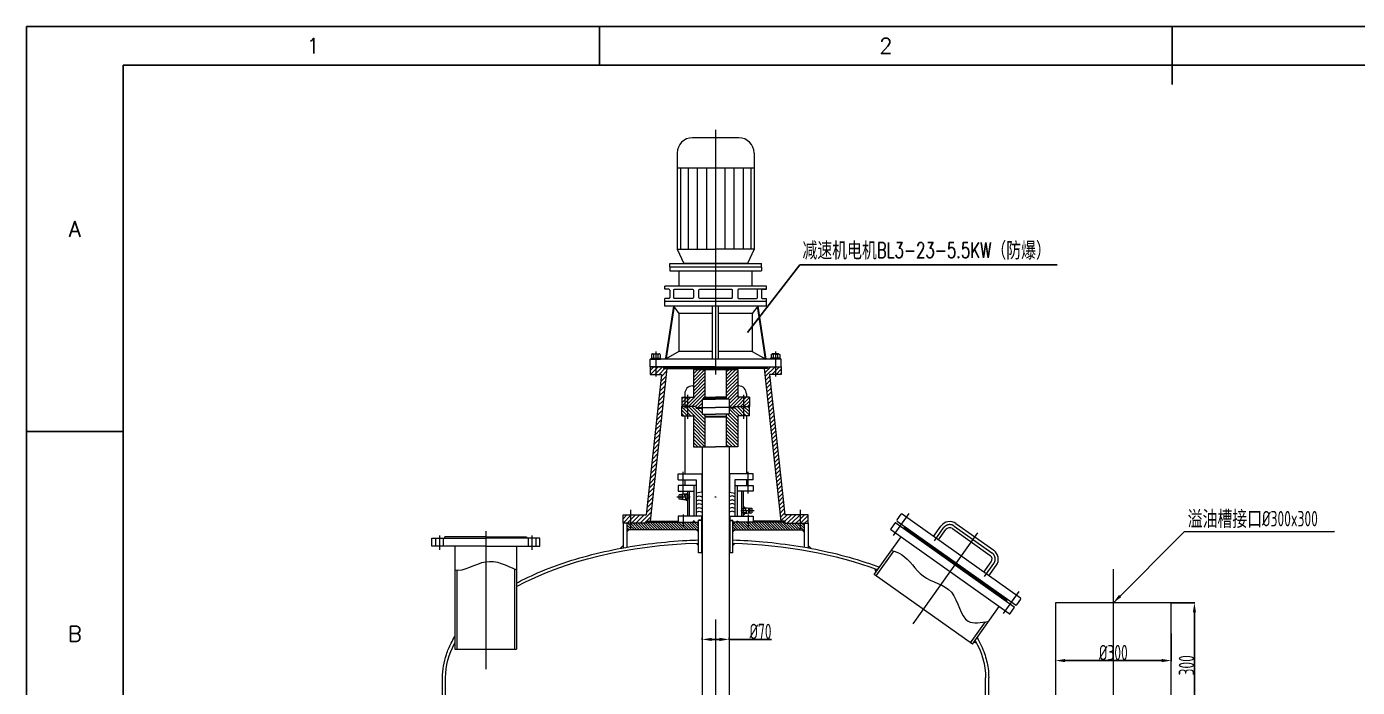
# Model space of a CAD drawing. Header units: millimetres. Extents: x 18684 to 24624, y -156 to 4044.
# Drawn here: x 18684 to 22134, y 2330 to 4044 of the extents above; entities that cross this region are included whole.
import ezdxf
from ezdxf.enums import TextEntityAlignment as Align

# ---------------------------------------------------------------- set-up
doc = ezdxf.new("R2010")
doc.units = ezdxf.units.MM
doc.header["$LTSCALE"] = 100
doc.linetypes.add('DASHDOT2', pattern=[12.7, 6.35, -3.175, 0, -3.175])
doc.layers.get('0').update_dxf_attribs({"lineweight": 20})
for name, color, linetype in [('1轮廓实线层', 7, 'Continuous'), ('2细线层', 4, 'Continuous'), ('6文字层', 3, 'Continuous'), ('图框层', 7, 'Continuous'), ('消隐层', 5, 'Continuous')]:
    doc.layers.add(name, color=color, linetype=linetype)
for name, color, linetype, lineweight in [('中心线', 1, 'DASHDOT2', 13), ('剖面线', 142, 'Continuous', 9), ('标注线', 140, 'Continuous', 13)]:
    doc.layers.add(name, color=color, linetype=linetype, lineweight=lineweight)
doc.styles.get("Standard").update_dxf_attribs({"font": 'isocp.shx', "width": 0.707, "bigfont": 'hztxt.shx'})
doc.styles.add('TH_GBDIM', font='romans.shx', dxfattribs={"width": 0.8, "bigfont": 'gbcbig.shx'})
doc.dimstyles.new('ISO-20', dxfattribs={"dimtxt": 20, "dimasz": 13, "dimexe": 1.25, "dimexo": 0.625, "dimtad": 1, "dimtoh": 1, "dimtxsty": 'Standard', "dimcen": 2.5, "dimadec": 0, "dimazin": 0, "dimtfac": 1, "dimtmove": 0, "dimatfit": 3, "dimfxl": 0, "dimarcsym": 0})
doc.dimstyles.new('ISO-30', dxfattribs={"dimtxt": 40, "dimasz": 25, "dimexe": 1.25, "dimexo": 0.625, "dimtad": 1, "dimtoh": 1, "dimtxsty": 'Standard', "dimcen": 2.5, "dimadec": 0, "dimazin": 0, "dimtfac": 1, "dimtmove": 0, "dimatfit": 3, "dimfxl": 0, "dimarcsym": 0})
pattern_1 = [(45, (1747.992, -6936.448), (-5.61266, 5.61266), [])]

# ---------------------------------------------------------------- blocks, each defined once
blk = doc.blocks.new('*D266')
at = {"layer": 'Defpoints', "color": 0}
for p in [(21651.4, 2470.6), (21351.4, 2399.5), (21651.4, 2399.5)]:
    blk.add_point(p, dxfattribs=at)
at = {"layer": '标注线', "color": 0, "lineweight": -2}
for p, q in [((21651.4, 2470), (21651.4, 2398.3)), ((21351.4, 2398.9), (21351.4, 2398.3)), ((21376.4, 2399.5), (21626.4, 2399.5))]:
    blk.add_line(p, q, dxfattribs=at)
at = {"layer": '标注线', "color": 0}
for points in [[(21376.4, 2403.7), (21376.4, 2395.3), (21351.4, 2399.5)], [(21626.4, 2403.7), (21626.4, 2395.3), (21651.4, 2399.5)]]:
    blk.add_solid(points, dxfattribs=at)
at = {"layer": '标注线', "color": 0, "insert": (21501.4, 2420.1), "char_height": 40, "attachment_point": 5}
blk.add_mtext('%%c300', dxfattribs=at)
blk = doc.blocks.new('*D265')
at = {"layer": 'Defpoints', "color": 0}
for p in [(21651.4, 2549.5), (21651.4, 2249.5), (21711.5, 2249.5)]:
    blk.add_point(p, dxfattribs=at)
at = {"layer": '标注线', "color": 0, "lineweight": -2}
for p, q in [((21652, 2549.5), (21712.8, 2549.5)), ((21711.5, 2524.5), (21711.5, 2274.5)), ((21652, 2249.5), (21712.8, 2249.5))]:
    blk.add_line(p, q, dxfattribs=at)
at = {"layer": '标注线', "color": 0}
for points in [[(21707.4, 2524.5), (21715.7, 2524.5), (21711.5, 2549.5)], [(21707.4, 2274.5), (21715.7, 2274.5), (21711.5, 2249.5)]]:
    blk.add_solid(points, dxfattribs=at)
at = {"layer": '标注线', "color": 0, "insert": (21690.9, 2387.2), "char_height": 40, "attachment_point": 5, "rotation": 90}
blk.add_mtext('300', dxfattribs=at)
blk = doc.blocks.new('*D249')
at = {"layer": 'Defpoints', "color": 0}
for p in [(20435.2, 2459.4), (20505.2, 2459.4), (20505.2, 2454.3)]:
    blk.add_point(p, dxfattribs=at)
at = {"layer": '标注线', "color": 0, "lineweight": -2}
for p, q in [((20435.2, 2458.8), (20435.2, 2453.1)), ((20460.2, 2454.3), (20480.2, 2454.3)), ((20505.2, 2458.8), (20505.2, 2453.1)), ((20505.2, 2454.3), (20615.5, 2454.3))]:
    blk.add_line(p, q, dxfattribs=at)
at = {"layer": '标注线', "color": 0}
for points in [[(20460.2, 2458.5), (20460.2, 2450.2), (20435.2, 2454.3)], [(20480.2, 2458.5), (20480.2, 2450.2), (20505.2, 2454.3)]]:
    blk.add_solid(points, dxfattribs=at)
at = {"layer": '标注线', "color": 0, "insert": (20586.6, 2475), "char_height": 40, "attachment_point": 5}
blk.add_mtext('%%c70', dxfattribs=at)
blk = doc.blocks.new('A$C60534CC3')
at = {"linetype": 'Continuous'}
for p, q in [((0, 2), (22, 2)), ((0, 2), (0, 0)), ((1, 11), (1, 2)), ((3.4, 12), (18.6, 12)), ((6, 11), (6, 2)), ((16, 11), (16, 2)), ((21, 11), (21, 2)), ((22, 2), (22, 0)), ((0, 0), (22, 0))]:
    blk.add_line(p, q, dxfattribs=at)
for centre, radius, start, end in [((3.5, 8.4), 3.62, 46.3695, 133.6305), ((11, -1), 13, 67.3801, 112.6199), ((18.5, 8.4), 3.62, 46.3695, 133.6305)]:
    blk.add_arc(centre, radius, start, end, dxfattribs=at)

msp = doc.modelspace()

# ---------------------------------------------------------------- hatches: boundary and pattern name
at = {"layer": '剖面线'}
h = msp.add_hatch(dxfattribs=at)
h.set_pattern_fill('ANSI31', color=256, scale=2.5, style=0)
h.set_pattern_definition(pattern_1)
h.paths.add_polyline_path([(20315.152, 3161.688), (20300.152, 3161.688), (20300.152, 3141.688), (20315.152, 3141.688)], flags=17)
h.paths.add_polyline_path([(20330.152, 3141.688), (20290.476, 2777.688), (20250.152, 2777.688), (20250.152, 2755.688), (20290.152, 2755.688), (20290.152, 2760.688), (20300.688, 2760.688), (20343.853, 3156.688), (20335.152, 3156.688), (20335.152, 3161.688), (20315.152, 3161.688), (20315.152, 3141.688)])
h.paths.add_polyline_path([(20625.152, 3141.688), (20640.152, 3141.688), (20640.152, 3161.688), (20625.152, 3161.688)])
h.paths.add_polyline_path([(20625.152, 3141.688), (20625.152, 3161.688), (20605.152, 3161.688), (20605.152, 3156.688), (20596.452, 3156.688), (20639.617, 2760.688), (20650.152, 2760.688), (20650.152, 2755.688), (20690.152, 2755.688), (20690.152, 2777.688), (20649.829, 2777.688), (20610.152, 3141.688)])
h = msp.add_hatch(dxfattribs=at)
h.set_pattern_fill('ANSI31', color=256, scale=2, style=0)
h.set_pattern_definition([(45, (1747.992, -6936.448), (-4.490128, 4.490128), [])])
h.paths.add_polyline_path([(20497.652, 3077.572), (20505.152, 3077.572), (20505.152, 3055.572), (20520.152, 3055.572), (20520.152, 3058.572), (20542.652, 3058.572), (20542.652, 3082.572), (20527.652, 3082.572), (20527.652, 3154.572), (20497.652, 3154.572)])
h.paths.add_polyline_path([(20442.652, 3154.572), (20412.652, 3154.572), (20412.652, 3082.572), (20397.652, 3082.572), (20397.652, 3058.572), (20420.152, 3058.572), (20420.152, 3055.572), (20435.152, 3055.572), (20435.152, 3077.572), (20442.652, 3077.572)])
h.paths.add_polyline_path([(20397.652, 3082.572), (20382.652, 3082.572), (20382.652, 3058.572), (20397.652, 3058.572)])
h.paths.add_polyline_path([(20542.652, 3058.572), (20557.652, 3058.572), (20557.652, 3082.572), (20542.652, 3082.572)])
h = msp.add_hatch(dxfattribs=at)
h.set_pattern_fill('ANSI31', color=256, scale=2, angle=90, style=0)
h.set_pattern_definition([(135, (1747.992, -6936.448), (-4.490128, -4.490128), [])])
h.paths.add_polyline_path([(20397.652, 3058.572), (20382.652, 3058.572), (20382.652, 3034.572), (20397.652, 3034.572)])
h.paths.add_polyline_path([(20412.652, 3034.572), (20412.652, 2953.572), (20442.652, 2953.572), (20442.652, 3038.572), (20435.152, 3038.572), (20435.152, 3054.572), (20420.152, 3054.572), (20420.152, 3058.572), (20397.652, 3058.572), (20397.652, 3034.572)])
h.paths.add_polyline_path([(20527.652, 3034.572), (20542.652, 3034.572), (20542.652, 3058.572), (20520.152, 3058.572), (20520.152, 3054.572), (20505.152, 3054.572), (20505.152, 3038.572), (20497.652, 3038.572), (20497.652, 2953.572), (20527.652, 2953.572)])
h.paths.add_polyline_path([(20542.652, 3034.572), (20557.652, 3034.572), (20557.652, 3058.572), (20542.652, 3058.572)])
h = msp.add_hatch(dxfattribs=at)
h.set_pattern_fill('ANSI31', color=256, scale=2.5, style=0)
h.set_pattern_definition(pattern_1)
h.paths.add_polyline_path([(20230.152, 2755.688), (20250.152, 2755.688), (20250.152, 2777.688), (20230.152, 2777.688)])
h.paths.add_polyline_path([(20710.152, 2777.688), (20690.152, 2777.688), (20690.152, 2755.688), (20710.152, 2755.688)])
h = msp.add_hatch(dxfattribs=at)
h.set_pattern_fill('ANSI31', color=256, scale=1.5, angle=90, style=0)
h.set_pattern_definition([(135, (1747.992, -6936.4483), (-3.367596, -3.367596), [])])
h.paths.add_polyline_path([(20425.652, 2738.688), (20425.652, 2753.688), (20420.652, 2758.688), (20290.152, 2758.688), (20290.152, 2755.688), (20240.152, 2755.688), (20240.152, 2738.688)])
h.paths.add_polyline_path([(20700.152, 2738.688), (20700.152, 2755.688), (20650.152, 2755.688), (20650.152, 2758.688), (20519.652, 2758.688), (20514.652, 2753.688), (20514.652, 2738.688)])
for points in [[(20245.152, 2738.688), (20240.152, 2738.688), (20240.152, 2733.688)], [(20695.152, 2738.688), (20700.152, 2738.688), (20700.152, 2733.688)]]:
    msp.add_hatch(color=256, dxfattribs=at).paths.add_polyline_path(points)

# ---------------------------------------------------------------- linework, layer by layer
for p, q in [((20530.245, 3755.448), (20410.059, 3755.448)), ((20370.524, 3715.913), (20370.524, 3677.029)), ((20569.78, 3715.913), (20569.78, 3677.029)), ((20569.78, 3677.029), (20370.524, 3677.029)), ((20370.524, 3677.029), (20370.524, 3466.253)), ((20379.219, 3677.029), (20379.219, 3466.253)), ((20398.99, 3677.029), (20398.99, 3466.253)), ((20422.71, 3677.029), (20422.71, 3466.253)), ((20446.431, 3677.029), (20446.431, 3466.253)), ((20493.873, 3677.029), (20493.873, 3466.253)), ((20517.594, 3677.029), (20517.594, 3466.253)), ((20541.315, 3677.029), (20541.315, 3466.253)), ((20561.085, 3677.029), (20561.085, 3466.253)), ((20569.78, 3677.029), (20569.78, 3466.253)), ((20370.524, 3466.253), (20470.152, 3466.253)), ((20370.524, 3466.253), (20387.581, 3428.944)), ((20569.78, 3466.253), (20470.152, 3466.253)), ((20569.78, 3466.253), (20552.724, 3428.944)), ((20351.548, 3419.455), (20351.548, 3428.944)), ((20351.548, 3428.944), (20588.757, 3428.944)), ((20351.548, 3419.455), (20351.548, 3409.967)), ((20588.757, 3419.455), (20351.548, 3419.455)), ((20552.724, 3428.944), (20387.581, 3428.944)), ((20588.757, 3419.455), (20588.757, 3428.944)), ((20588.757, 3419.455), (20588.757, 3409.967)), ((20351.548, 3409.967), (20588.757, 3409.967)), ((20375.754, 3370.432), (20375.754, 3409.967)), ((20564.55, 3370.432), (20564.55, 3409.967)), ((20338.379, 3362.525), (20338.379, 3370.432)), ((20601.926, 3370.432), (20338.379, 3370.432)), ((20349.137, 3362.525), (20338.379, 3362.525)), ((20351.509, 3360.153), (20351.509, 3341.176)), ((20601.926, 3362.525), (20576.803, 3362.525)), ((20588.796, 3360.153), (20588.796, 3341.176)), ((20591.168, 3362.525), (20601.926, 3362.525)), ((20601.926, 3362.525), (20601.926, 3370.432)), ((20338.379, 3319.037), (20338.379, 3338.804)), ((20349.137, 3338.804), (20338.379, 3338.804)), ((20601.926, 3330.897), (20338.379, 3330.897)), ((20601.926, 3319.037), (20338.379, 3319.037)), ((20361.027, 3319.037), (20340.101, 3183.687)), ((20362.59, 3318.795), (20341.664, 3183.445)), ((20361.027, 3319.037), (20375.269, 3299.269)), ((20462.245, 3181.455), (20462.245, 3319.037)), ((20478.059, 3181.455), (20478.059, 3319.037)), ((20579.278, 3319.037), (20565.036, 3299.269)), ((20577.714, 3318.799), (20598.64, 3181.218)), ((20579.278, 3319.037), (20600.204, 3181.455)), ((20591.168, 3338.804), (20601.926, 3338.804)), ((20601.926, 3319.037), (20601.926, 3338.804)), ((20462.245, 3299.269), (20375.269, 3299.269)), ((20375.269, 3299.269), (20375.269, 3201.223)), ((20565.036, 3299.269), (20478.059, 3299.269)), ((20565.036, 3299.269), (20565.036, 3201.223)), ((20300.152, 3161.688), (20300.152, 3181.455)), ((20640.152, 3181.455), (20300.152, 3181.455)), ((20375.269, 3201.223), (20340.101, 3181.455)), ((20462.245, 3201.223), (20375.269, 3201.223)), ((20565.036, 3201.223), (20478.059, 3201.223)), ((20565.036, 3201.223), (20600.204, 3181.455)), ((20640.152, 3161.688), (20640.152, 3181.455)), ((20330.152, 3141.688), (20290.476, 2777.688)), ((20300.152, 3161.688), (20300.152, 3141.688)), ((20470.152, 3161.688), (20300.152, 3161.688)), ((20300.152, 3161.688), (20640.152, 3161.688)), ((20300.152, 3161.688), (20640.152, 3161.688)), ((20300.152, 3141.688), (20330.152, 3141.688)), ((20343.853, 3156.688), (20300.688, 2760.688)), ((20335.152, 3161.688), (20335.152, 3156.688)), ((20335.152, 3157.734), (20605.152, 3157.734)), ((20335.152, 3156.688), (20470.152, 3156.688)), ((20412.652, 3154.572), (20412.652, 3082.572)), ((20412.652, 3154.572), (20527.652, 3154.572)), ((20427.85, 3154.572), (20427.85, 3156.688)), ((20442.652, 3154.572), (20442.652, 3077.572)), ((20470.152, 3161.688), (20640.152, 3161.688)), ((20605.152, 3156.688), (20470.152, 3156.688)), ((20497.652, 3154.572), (20497.652, 3077.572)), ((20497.652, 3154.572), (20497.652, 3082.572)), ((20512.455, 3154.572), (20512.455, 3156.688)), ((20527.652, 3154.572), (20527.652, 3082.572)), ((20596.452, 3156.688), (20639.617, 2760.688)), ((20605.152, 3161.688), (20605.152, 3156.688)), ((20640.152, 3141.688), (20610.152, 3141.688)), ((20610.152, 3141.688), (20649.829, 2777.688)), ((20640.152, 3161.688), (20640.152, 3141.688)), ((20410.152, 3111.688), (20412.652, 3111.688)), ((20530.152, 3111.688), (20527.652, 3111.688)), ((20382.652, 3082.572), (20382.652, 3058.572)), ((20382.652, 3082.572), (20412.652, 3082.572)), ((20390.152, 3091.688), (20390.152, 3082.572)), ((20435.152, 3077.572), (20435.152, 3055.572)), ((20435.152, 3077.572), (20470.152, 3077.572)), ((20442.652, 3082.572), (20470.152, 3082.572)), ((20444.652, 3080.572), (20442.652, 3082.572)), ((20444.652, 3080.572), (20470.152, 3080.572)), ((20497.652, 3082.572), (20470.152, 3082.572)), ((20495.652, 3080.572), (20470.152, 3080.572)), ((20505.152, 3077.572), (20470.152, 3077.572)), ((20495.652, 3080.572), (20497.652, 3082.572)), ((20505.152, 3077.572), (20505.152, 3055.572)), ((20557.652, 3082.572), (20527.652, 3082.572)), ((20550.152, 3091.688), (20550.152, 3082.572)), ((20557.652, 3082.572), (20557.652, 3058.572)), ((20382.652, 3034.572), (20382.652, 3058.572)), ((20420.152, 3058.572), (20382.652, 3058.572)), ((20420.152, 3054.572), (20420.152, 3058.572)), ((20420.152, 3055.572), (20470.152, 3055.572)), ((20420.152, 3054.572), (20435.152, 3054.572)), ((20435.152, 3054.572), (20435.152, 3038.572)), ((20435.152, 3038.572), (20470.152, 3038.572)), ((20442.652, 3038.572), (20442.652, 2953.572)), ((20520.152, 3055.572), (20470.152, 3055.572)), ((20505.152, 3038.572), (20470.152, 3038.572)), ((20497.652, 3038.572), (20497.652, 2953.572)), ((20520.152, 3054.572), (20505.152, 3054.572)), ((20505.152, 3054.572), (20505.152, 3038.572)), ((20520.152, 3058.572), (20557.652, 3058.572)), ((20520.152, 3054.572), (20520.152, 3058.572)), ((20557.652, 3034.572), (20557.652, 3058.572)), ((20382.652, 3034.572), (20412.652, 3034.572)), ((20390.152, 3034.572), (20390.152, 2883.693)), ((20412.652, 3034.572), (20412.652, 2953.572)), ((20444.652, 3033.572), (20442.652, 3031.572)), ((20442.652, 3031.572), (20497.652, 3031.572)), ((20444.652, 3033.572), (20495.652, 3033.572)), ((20495.652, 3033.572), (20497.652, 3031.572)), ((20557.652, 3034.572), (20527.652, 3034.572)), ((20527.652, 3034.572), (20527.652, 2953.572)), ((20550.152, 3034.572), (20550.152, 2883.693)), ((20412.652, 2953.572), (20470.152, 2953.572)), ((20435.152, 2953.592), (20435.152, 852.752)), ((20527.652, 2953.572), (20470.152, 2953.572)), ((20505.152, 2953.572), (20505.152, 852.752)), ((20373.152, 2883.693), (20435.152, 2883.693)), ((20373.152, 2868.693), (20373.152, 2883.693)), ((20373.152, 2868.693), (20420.152, 2868.693)), ((20390.152, 2868.693), (20390.152, 2853.693)), ((20420.152, 2868.693), (20420.152, 2773.688)), ((20434.152, 2883.693), (20434.152, 2836.693)), ((20567.152, 2883.693), (20505.152, 2883.693)), ((20506.152, 2883.693), (20506.152, 2836.693)), ((20567.152, 2868.693), (20520.152, 2868.693)), ((20520.152, 2868.693), (20520.152, 2773.688)), ((20550.152, 2868.693), (20550.152, 2853.693)), ((20567.152, 2868.693), (20567.152, 2883.693)), ((20373.152, 2853.693), (20373.152, 2838.693)), ((20402.152, 2853.693), (20373.152, 2853.693)), ((20373.152, 2838.693), (20414.152, 2838.693)), ((20380.101, 2830.193), (20376.084, 2829.604)), ((20376.084, 2817.781), (20376.084, 2829.604)), ((20380.101, 2830.193), (20380.101, 2817.193)), ((20384.127, 2830.693), (20380.109, 2829.604)), ((20384.127, 2830.693), (20384.127, 2816.693)), ((20388.152, 2830.693), (20384.135, 2830.104)), ((20398.152, 2830.693), (20388.152, 2830.693)), ((20394.152, 2830.693), (20398.152, 2834.693)), ((20398.152, 2773.688), (20398.152, 2838.693)), ((20420.152, 2853.693), (20402.152, 2853.693)), ((20402.152, 2773.688), (20402.152, 2838.693)), ((20414.152, 2853.693), (20414.152, 2773.688)), ((20434.152, 2836.693), (20420.152, 2833.693)), ((20434.152, 2836.693), (20435.152, 2836.693)), ((20506.152, 2836.693), (20505.152, 2836.693)), ((20506.152, 2836.693), (20520.152, 2833.693)), ((20520.152, 2853.693), (20538.152, 2853.693)), ((20526.152, 2853.693), (20526.152, 2773.688)), ((20567.152, 2838.693), (20526.152, 2838.693)), ((20538.152, 2853.693), (20567.152, 2853.693)), ((20538.152, 2773.688), (20538.152, 2838.693)), ((20542.152, 2773.688), (20542.152, 2838.693)), ((20567.152, 2853.693), (20567.152, 2838.693)), ((20380.101, 2817.193), (20376.084, 2817.781)), ((20384.127, 2816.693), (20380.109, 2817.781)), ((20388.152, 2816.693), (20384.135, 2817.281)), ((20398.152, 2816.693), (20388.152, 2816.693)), ((20402.152, 2828.693), (20390.52, 2828.693)), ((20402.152, 2818.693), (20392.459, 2818.693)), ((20394.152, 2816.693), (20398.152, 2812.693)), ((20420.152, 2823.991), (20427.152, 2826.702)), ((20420.152, 2813.991), (20427.152, 2816.702)), ((20420.152, 2813.991), (20427.152, 2816.702)), ((20420.152, 2803.991), (20427.152, 2806.702)), ((20420.152, 2793.991), (20427.152, 2796.702)), ((20420.152, 2793.991), (20427.152, 2796.702)), ((20427.152, 2826.702), (20435.152, 2823.991)), ((20427.152, 2816.702), (20435.152, 2813.991)), ((20427.152, 2816.702), (20435.152, 2813.991)), ((20427.152, 2806.702), (20435.152, 2803.991)), ((20427.152, 2806.702), (20435.152, 2803.991)), ((20427.152, 2796.702), (20435.152, 2793.991)), ((20427.152, 2796.702), (20435.152, 2793.991)), ((20513.152, 2826.702), (20505.152, 2823.991)), ((20513.152, 2816.702), (20505.152, 2813.991)), ((20513.152, 2816.702), (20505.152, 2813.991)), ((20513.152, 2806.702), (20505.152, 2803.991)), ((20513.152, 2806.702), (20505.152, 2803.991)), ((20513.152, 2796.702), (20505.152, 2793.991)), ((20513.152, 2796.702), (20505.152, 2793.991)), ((20520.152, 2823.991), (20513.152, 2826.702)), ((20520.152, 2813.991), (20513.152, 2816.702)), ((20520.152, 2813.991), (20513.152, 2816.702)), ((20520.152, 2803.991), (20513.152, 2806.702)), ((20520.152, 2793.991), (20513.152, 2796.702)), ((20520.152, 2793.991), (20513.152, 2796.702)), ((20546.152, 2795.688), (20542.152, 2799.688)), ((20542.152, 2795.688), (20552.152, 2795.688)), ((20552.152, 2795.688), (20556.17, 2795.099)), ((20556.178, 2795.688), (20560.195, 2794.599)), ((20556.178, 2781.688), (20556.178, 2795.688)), ((20560.204, 2795.188), (20564.221, 2794.599)), ((20560.204, 2782.188), (20560.204, 2795.188)), ((20564.221, 2794.599), (20564.221, 2782.776)), ((20230.152, 2777.688), (20290.476, 2777.688)), ((20230.152, 2755.688), (20230.152, 2777.688)), ((20290.152, 2760.688), (20373.152, 2760.688)), ((20290.152, 2755.688), (20290.152, 2760.688)), ((20373.152, 2773.688), (20373.152, 2758.688)), ((20435.152, 2773.688), (20373.152, 2773.688)), ((20412.152, 2760.688), (20412.152, 2758.688)), ((20415.152, 2760.688), (20412.152, 2760.688)), ((20415.152, 2758.688), (20415.152, 2760.688)), ((20420.152, 2783.991), (20427.152, 2786.702)), ((20425.652, 2678.688), (20425.652, 2763.688)), ((20435.152, 2763.688), (20425.652, 2763.688)), ((20435.152, 2762.688), (20425.652, 2762.688)), ((20427.152, 2786.702), (20435.152, 2783.991)), ((20433.652, 2773.688), (20433.652, 2763.688)), ((20433.652, 2762.688), (20433.652, 2678.688)), ((20435.152, 2762.688), (20435.152, 2763.688)), ((20513.152, 2786.702), (20505.152, 2783.991)), ((20505.152, 2773.688), (20567.152, 2773.688)), ((20505.152, 2763.688), (20514.652, 2763.688)), ((20505.152, 2762.688), (20514.652, 2762.688)), ((20506.652, 2773.688), (20506.652, 2763.688)), ((20506.652, 2762.688), (20506.652, 2678.688)), ((20520.152, 2783.991), (20513.152, 2786.702)), ((20514.652, 2678.688), (20514.652, 2763.688)), ((20525.152, 2758.688), (20525.152, 2760.688)), ((20525.152, 2760.688), (20528.152, 2760.688)), ((20528.152, 2760.688), (20528.152, 2758.688)), ((20538.152, 2793.688), (20547.846, 2793.688)), ((20538.152, 2783.688), (20549.785, 2783.688)), ((20546.152, 2781.688), (20542.152, 2777.688)), ((20542.152, 2781.688), (20552.152, 2781.688)), ((20552.152, 2781.688), (20556.17, 2782.276)), ((20556.178, 2781.688), (20560.195, 2782.776)), ((20560.204, 2782.188), (20564.221, 2782.776)), ((20567.152, 2773.688), (20567.152, 2758.688)), ((20650.152, 2760.688), (20567.152, 2760.688)), ((20710.152, 2777.688), (20649.829, 2777.688)), ((20650.152, 2755.688), (20650.152, 2760.688)), ((20710.152, 2755.688), (20710.152, 2777.688)), ((20940.591, 2764.279), (20951.013, 2778.955)), ((20941.064, 2761.49), (21247.626, 2543.785)), ((21260.364, 2561.722), (20953.802, 2779.428)), ((20230.152, 2755.688), (20230.152, 2691.829)), ((20290.152, 2755.688), (20230.152, 2755.688)), ((20240.152, 2755.688), (20240.152, 2693.599)), ((20425.652, 2738.688), (20240.152, 2738.688)), ((20290.152, 2758.688), (20425.652, 2758.688)), ((20425.652, 2753.688), (20420.652, 2758.688)), ((20425.652, 2733.688), (20420.652, 2738.688)), ((20514.652, 2753.688), (20519.652, 2758.688)), ((20650.152, 2758.688), (20514.652, 2758.688)), ((20514.652, 2738.688), (20700.152, 2738.688)), ((20514.652, 2733.688), (20519.652, 2738.688)), ((20650.152, 2755.688), (20650.152, 2758.688)), ((20650.152, 2755.688), (20710.152, 2755.688)), ((20700.152, 2755.688), (20700.152, 2693.599)), ((20710.152, 2755.688), (20710.152, 2691.829)), ((20934.801, 2756.126), (20924.379, 2741.45)), ((21231.414, 2520.956), (20924.852, 2738.661)), ((20937.59, 2756.599), (21244.152, 2538.893)), ((20956.715, 2743.017), (20959.864, 2744.46)), ((20960.189, 2747.909), (20959.864, 2744.46)), ((20959.864, 2744.46), (21225.351, 2555.924)), ((21225.351, 2555.924), (20959.864, 2744.46)), ((21035.334, 2721.527), (21054.359, 2748.316)), ((21048.379, 2712.263), (21067.404, 2739.052)), ((21084.136, 2741.888), (21181.975, 2672.408)), ((21093.4, 2754.933), (21191.239, 2685.453)), ((19734.145, 2696.158), (19734.145, 2717.158)), ((19734.145, 2717.158), (19874.145, 2717.158)), ((19874.145, 2696.158), (19734.145, 2696.158)), ((19744.145, 2717.158), (19744.145, 2696.158)), ((19764.145, 2717.158), (19764.145, 2696.158)), ((19768.145, 2720.158), (19766.413, 2717.158)), ((19874.145, 2720.158), (19768.145, 2720.158)), ((19794.145, 2696.158), (19794.145, 2429.48)), ((19874.145, 2720.158), (19980.145, 2720.158)), ((20014.145, 2717.158), (19874.145, 2717.158)), ((19874.145, 2696.158), (20014.145, 2696.158)), ((19954.145, 2696.158), (19954.145, 2429.48)), ((19980.145, 2720.158), (19981.877, 2717.158)), ((19984.145, 2717.158), (19984.145, 2696.158)), ((20004.145, 2717.158), (20004.145, 2696.158)), ((20014.145, 2696.158), (20014.145, 2717.158)), ((20230.152, 2697.829), (20222.796, 2690.473)), ((20425.652, 2698.355), (20419.829, 2704.178)), ((20514.652, 2698.355), (20520.476, 2704.178)), ((20710.152, 2697.829), (20717.509, 2690.472)), ((20881.668, 2622.585), (20950.942, 2720.133)), ((20435.152, 2678.688), (20425.652, 2678.688)), ((20514.652, 2678.688), (20505.152, 2678.688)), ((20886.56, 2619.111), (20932.114, 2683.258)), ((19799.145, 2633.796), (19799.145, 2429.48)), ((19949.145, 2636.865), (19949.145, 2429.48)), ((21136.049, 2441.936), (20881.668, 2622.585)), ((20883.224, 2637.477), (20885.695, 2628.255)), ((21165.786, 2628.886), (21184.811, 2655.676)), ((21178.831, 2619.622), (21197.856, 2646.412)), ((21225.026, 2552.475), (21225.351, 2555.924)), ((21228.5, 2557.367), (21225.351, 2555.924)), ((21260.836, 2558.933), (21250.414, 2544.257)), ((21136.049, 2441.936), (21205.323, 2539.484)), ((21234.202, 2521.428), (21244.624, 2536.104)), ((21651.417, 2549.511), (21351.417, 2549.511)), ((21351.417, 2549.511), (21351.417, 2249.511)), ((21651.417, 2249.511), (21651.417, 2549.511)), ((21131.157, 2445.41), (21169.934, 2500.014)), ((19794.145, 2429.48), (19954.145, 2429.48)), ((21139.595, 2446.929), (21146.287, 2445.524)), ((21170.152, 2304.912), (21170.152, 2354.912)), ((21178.152, 2304.912), (21178.152, 2354.912))]:
    msp.add_line(p, q)
for points in [[(20410.507, 3338.804), (20363.991, 3338.804, -0.41421356), (20361.619, 3341.176), (20361.619, 3360.153, -0.41421356), (20363.991, 3362.525), (20410.507, 3362.525, -0.41421356), (20412.879, 3360.153), (20412.879, 3341.176, -0.41421356)], [(20511.13, 3338.804), (20429.174, 3338.804, -0.41421356), (20426.802, 3341.176), (20426.802, 3360.153, -0.41421356), (20429.174, 3362.525), (20511.13, 3362.525, -0.41421356), (20513.502, 3360.153), (20513.502, 3341.176, -0.41421356)], [(20529.797, 3338.804), (20576.314, 3338.804, 0.41421356), (20578.686, 3341.176), (20578.686, 3360.153, 0.41421356), (20576.314, 3362.525), (20529.797, 3362.525, 0.41421356), (20527.425, 3360.153), (20527.425, 3341.176, 0.41421356)]]:
    msp.add_lwpolyline(points, format="xyb", close=True)
for points in [[(19762.152, 2304.912), (19762.152, 2354.912)], [(19770.152, 2304.912), (19770.152, 2354.912)]]:
    msp.add_lwpolyline(points)
for centre, radius, start, end in [((20410.059, 3715.913), 39.535, 90, 180), ((20530.245, 3715.913), 39.535, 0, 90), ((20349.137, 3360.153), 2.372, 0, 90), ((20591.168, 3360.153), 2.372, 90, 180), ((20349.137, 3341.176), 2.372, 270, 0), ((20591.168, 3341.176), 2.372, 180, 270), ((20410.152, 3091.688), 20, 90, 180), ((20530.152, 3091.688), 20, 0, 90), ((20942.222, 2763.121), 2, 144.619454, 234.619454), ((20952.644, 2777.797), 2, 54.619454, 144.619454), ((21077.188, 2732.104), 28, 54.619454, 144.619454), ((20926.01, 2740.292), 2, 144.619454, 234.619454), ((20936.432, 2754.968), 2, 54.619454, 144.619454), ((21077.188, 2732.104), 12, 54.619454, 144.619454), ((21175.027, 2662.624), 12, 324.619454, 54.619454), ((21175.027, 2662.624), 28, 324.619454, 54.619454), ((21259.206, 2560.091), 2, 324.619454, 54.619454), ((21232.572, 2522.586), 2, 234.619454, 324.619454), ((21242.994, 2537.262), 2, 324.619454, 54.619454), ((21248.784, 2545.415), 2, 234.619454, 324.619454)]:
    msp.add_arc(centre, radius, start, end)
msp.add_ellipse((20413.652, 2759.688), major_axis=(-1.5, 0), ratio=0.66666667)
at = {"extrusion": (0, 0, -1)}
msp.add_ellipse((20526.652, 2759.688), major_axis=(1.5, 0), ratio=0.66666667, dxfattribs=at)
for centre, major_axis, ratio, start_param, end_param in [((20466.39, 2355.105), (-693.421, 0.971), 0.50447138, 0.73891663, 1.5113062), ((20472.095, 2354.986), (695.697, 0.504), 0.50298821, -1.5092209, -0.92539773), ((20470.152, 2354.912), (-700, 0), 0.5, 2.86170196, 3.14159265), ((20470.152, 2354.912), (-700, 0), 0.5, 0, 0.26257443)]:
    msp.add_ellipse(centre, major_axis=major_axis, ratio=ratio, start_param=start_param, end_param=end_param, dxfattribs=at)
for points, knots in [([(19954.145, 2600.512), (19961.013, 2604.199), (19968.035, 2607.811), (19998.055, 2622.607), (20022.407, 2633.076), (20073.675, 2652.252), (20100.592, 2660.959), (20156.502, 2676.461), (20185.495, 2683.256), (20245.034, 2694.815), (20275.579, 2699.578), (20337.665, 2706.991), (20364.206, 2709.64), (20405.839, 2711.696), (20415.74, 2712.079), (20425.652, 2712.358)], [0.74991238, 0.74991238, 0.74991238, 0.74991238, 0.792573811, 0.792573811, 0.928529414, 0.928529414, 1.064485017, 1.064485017, 1.20044062, 1.20044062, 1.336396224, 1.336396224, 1.472351827, 1.472351827, 1.514659245, 1.514659245, 1.514659245, 1.514659245]), ([(20514.652, 2712.285), (20539.553, 2711.59), (20566.999, 2710.01), (20623.101, 2704.875), (20654.162, 2701.051), (20714.98, 2691.33), (20744.736, 2685.433), (20802.402, 2671.669), (20830.312, 2663.802), (20870.036, 2650.751), (20882.747, 2646.267), (20895.155, 2641.577)], [1.626740518, 1.626740518, 1.626740518, 1.626740518, 1.744263034, 1.744263034, 1.880218637, 1.880218637, 2.01617424, 2.01617424, 2.152129844, 2.152129844, 2.218185144, 2.218185144, 2.218185144, 2.218185144]), ([(19762.152, 2354.912), (19762.152, 2365.028), (19762.992, 2375.144), (19766.339, 2395.28), (19768.846, 2405.299), (19775.493, 2425.157), (19779.633, 2434.994), (19787.483, 2450.447), (19790.678, 2456.145), (19794.145, 2461.792)], [0, 0, 0, 0, 0.082917132, 0.082917132, 0.165834265, 0.165834265, 0.248751397, 0.248751397, 0.297796328, 0.297796328, 0.297796328, 0.297796328]), ([(21147.994, 2458.756), (21155.914, 2445.438), (21162.327, 2431.842), (21171.693, 2405.157), (21174.841, 2392.09), (21177.624, 2370.958), (21178.152, 2362.935), (21178.152, 2354.912)], [2.852570894, 2.852570894, 2.852570894, 2.852570894, 2.967863463, 2.967863463, 3.07583031, 3.07583031, 3.141592654, 3.141592654, 3.141592654, 3.141592654])]:
    msp.add_open_spline(points, degree=3, knots=knots)
at = {"layer": '1轮廓实线层'}
msp.add_line((21653.924, 4043.8), (21653.924, 3893.8), dxfattribs=at)
at = {"layer": '2细线层'}
for p, q in [((18683.924, 4043.8), (18683.924, 3943.8)), ((24623.924, 4043.8), (18683.924, 4043.8)), ((18683.924, -156.2), (18683.924, 4043.8)), ((20168.924, 4043.8), (20168.924, 3943.8)), ((21653.924, 4043.8), (21653.924, 3943.8))]:
    msp.add_line(p, q, dxfattribs=at)
at = {"layer": '中心线'}
for p, q in [((20470.152, 3776.394), (20470.152, 636.719)), ((20315.152, 3200.925), (20315.152, 3136.042)), ((20625.152, 3200.925), (20625.152, 3136.042)), ((20397.652, 3088.858), (20397.652, 3026.234)), ((20542.652, 3088.858), (20542.652, 3026.234)), ((20385.652, 2832.665), (20385.652, 2889.383)), ((20554.652, 2832.665), (20554.652, 2889.383)), ((20404.336, 2823.693), (20370.027, 2823.693)), ((20250.152, 2740.973), (20250.152, 2790.299)), ((20385.652, 2778.692), (20385.652, 2745.822)), ((20413.652, 2761.298), (20413.652, 2757.946)), ((20526.652, 2761.298), (20526.652, 2757.946)), ((20535.968, 2788.688), (20570.278, 2788.688)), ((20554.652, 2778.692), (20554.652, 2745.822)), ((20690.152, 2740.973), (20690.152, 2790.299)), ((20971.168, 2781.206), (20930.415, 2723.82)), ((19874.145, 2735.102), (19874.145, 2377.19)), ((20410.299, 2759.688), (20416.885, 2759.688)), ((20530.006, 2759.688), (20523.419, 2759.688)), ((20982.289, 2494.847), (21149.983, 2730.985)), ((21037.264, 2710.428), (21060.881, 2743.684)), ((21088.768, 2748.411), (21186.607, 2678.93)), ((19754.145, 2723.842), (19754.145, 2687.117)), ((19994.145, 2723.842), (19994.145, 2687.117)), ((21167.559, 2617.566), (21191.333, 2651.044)), ((21501.417, 2067.175), (21501.417, 2636.369)), ((21256.321, 2578.704), (21215.567, 2521.318))]:
    msp.add_line(p, q, dxfattribs=at)
for centre, start, end in [((21077.188, 2732.104), 54.619454, 144.619454), ((21175.027, 2662.624), 324.619454, 54.619454)]:
    msp.add_arc(centre, 20, start, end, dxfattribs=at)
at = {"layer": '剖面线'}
for p, q in [((20240.152, 2733.688), (20245.152, 2738.688)), ((20700.152, 2733.688), (20695.152, 2738.688))]:
    msp.add_line(p, q, dxfattribs=at)
at = {"layer": '图框层'}
for p in [(24523.924, 3943.8), (18933.924, -56.2)]:
    msp.add_line(p, (18933.924, 3943.8), dxfattribs=at)
at = {"layer": '标注线'}
msp.add_line((20390.152, 3082.572), (20390.152, 3054.065), dxfattribs=at)
for points in [[(20391.139, 2816.693), (20392.843, 2819.749), (20390.631, 2827.442), (20390.631, 2830.693)], [(20549.165, 2795.688), (20547.461, 2792.632), (20549.674, 2784.939), (20549.674, 2781.688)]]:
    msp.add_spline(points, degree=3, dxfattribs=at)
msp.add_open_spline([(19794.145, 2634.42), (19819.062, 2629.58), (19874.895, 2673.242), (19927.728, 2647.361), (19954.145, 2634.42)], degree=3, dxfattribs=at)
msp.add_open_spline([(20925.883, 2684.846), (20935.53, 2682.637), (20968.901, 2671.132), (21000.967, 2605.742), (21096.713, 2594.399), (21105.597, 2488.225), (21158.271, 2497.854), (21178.369, 2501.529)], degree=3, knots=[28.86390943, 28.86390943, 28.86390943, 28.86390943, 58.20935816, 136.71625909, 221.67570241, 308.27673648, 361.708696, 361.708696, 361.708696, 361.708696], dxfattribs=at)
at = {"layer": '消隐层'}
msp.add_line((18683.924, 2993.8), (18933.924, 2993.8), dxfattribs=at)

# ---------------------------------------------------------------- block references
at = {"yscale": 1.115832558141847, "zscale": 1.115832558139535}
for p, xscale in [((20302.878, 3181.455), 1.115832558134571), ((20637.427, 3181.455), -1.115832558134571)]:
    msp.add_blockref('A$C60534CC3', p, dxfattribs=dict(at, xscale=xscale))

# ---------------------------------------------------------------- texts
at = {"layer": '6文字层', "style": 'TH_GBDIM'}
for s, p in [('1', (19426.424, 3993.8)), ('2', (20911.424, 3993.8))]:
    msp.add_text(s, height=40, dxfattribs=at).set_placement(p, align=Align.MIDDLE)
at = {"layer": '标注线', "attachment_point": 1}
for s, insert, char_height, width in [('{\\fSimSun|b0|i0|c134|p54;\\H2x;减速机电机\\Ftxt.shx|c0;BL3-23-5.5KW\\fSimSun|b0|i0|c134|p2;（防爆）}', (20695.259, 3484.029), 20, 663.56428), ('{\\fSimSun|b0|i0|c134|p54;溢油槽接口}%%c300x300', (21694.096, 2787.516), 40, 380.54347)]:
    msp.add_mtext(s, dxfattribs=dict(at, insert=insert, char_height=char_height, width=width))
at = {"layer": '消隐层', "style": 'TH_GBDIM'}
for s, p in [('A', (18808.924, 3518.8)), ('B', (18808.924, 2468.8))]:
    msp.add_text(s, height=40, dxfattribs=at).set_placement(p, align=Align.MIDDLE)

# ---------------------------------------------------------------- dimensions: what is measured, and where the dimension line sits
at = {"layer": '标注线'}
dim = msp.add_linear_dim(base=(21711.537, 2249.511), p1=(21651.417, 2549.511), p2=(21651.417, 2249.511), angle=90, dimstyle='ISO-30', dxfattribs=at)
dim.commit()
dim.dimension.update_dxf_attribs({"geometry": '*D265', "text_midpoint": (21711.537, 2387.222), "dimtype": 160})
dim = msp.add_linear_dim(base=(20505.152, 2454.34), p1=(20435.152, 2459.445), p2=(20505.152, 2459.445), text='%%c<>', dimstyle='ISO-30', dxfattribs=at)
dim.commit()
dim.dimension.update_dxf_attribs({"geometry": '*D249', "text_midpoint": (20586.629, 2454.34), "dimtype": 160})
dim = msp.add_linear_dim(base=(21651.417, 2399.511), p1=(21351.417, 2399.511), p2=(21651.417, 2470.632), text='%%c<>', dimstyle='ISO-30', dxfattribs=at)
dim.commit()
dim.dimension.update_dxf_attribs({"geometry": '*D266', "text_midpoint": (21501.417, 2420.136)})

# ---------------------------------------------------------------- leaders
msp.add_leader([(20553.056, 3250.246), (20688.6, 3425.498), (21355.567, 3425.498)], dimstyle='ISO-20', override={"dimgap": 0.625, "dimtad": 0}, dxfattribs=at)
msp.add_leader([(21501.417, 2549.511), (21684.906, 2733), (22074.64, 2734.405)], dimstyle='ISO-30', dxfattribs=at)

doc.saveas('drawing.dxf')
